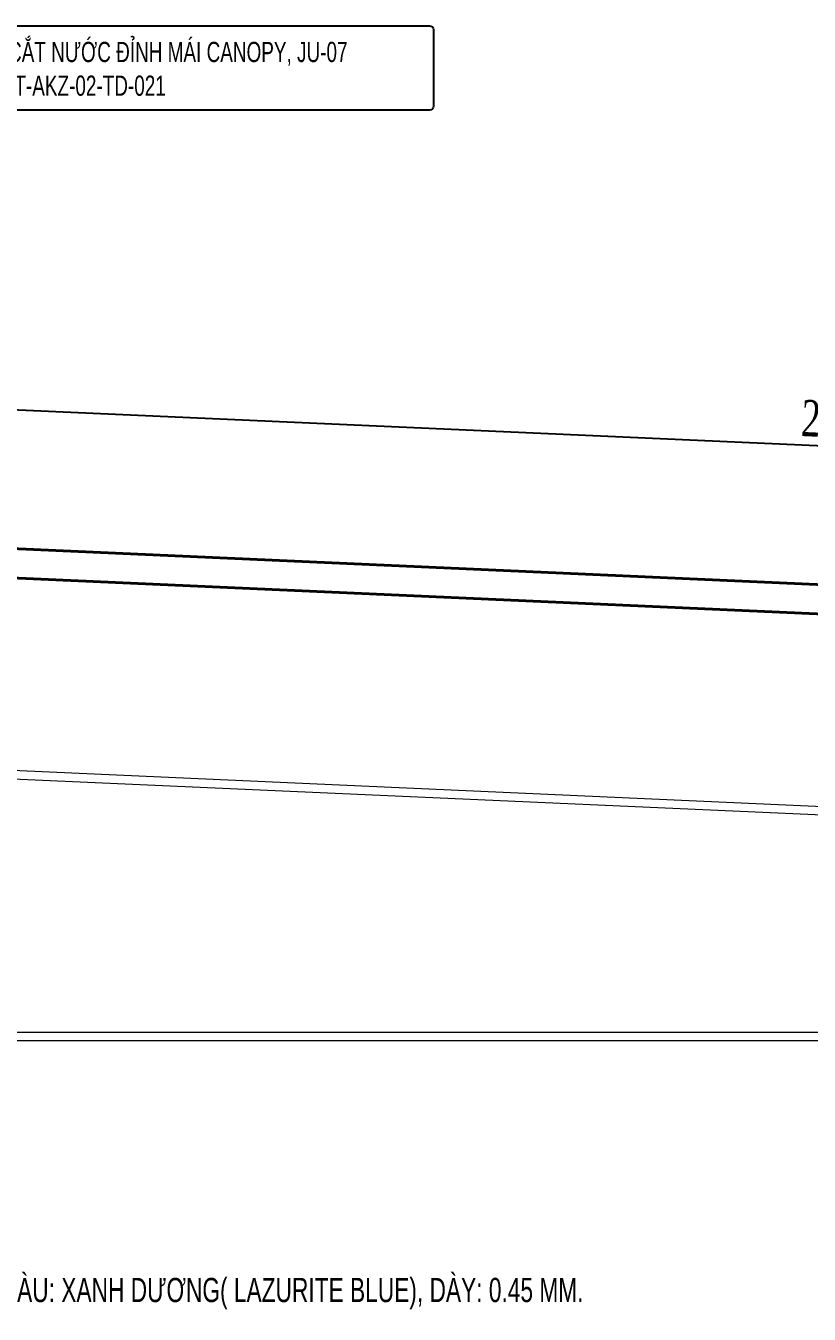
# Model space of a CAD drawing. Header units: inches. Extents: x 340055 to 349452, y -34649 to -30845.
# Drawn here: x 347792.8 to 347889.6, y -32634.1 to -32474.7 of the extents above; entities that cross this region are included whole.
import ezdxf

# ---------------------------------------------------------------- set-up
doc = ezdxf.new("R2010")
doc.units = ezdxf.units.IN
doc.header["$MEASUREMENT"] = 0
doc.linetypes.add('XKITLINE00', pattern=[0])
doc.layers.add('3', color=3, linetype='Continuous')
doc.styles.add('ST1', font='times.ttf', dxfattribs={"width": 0.7})
doc.styles.add('ST1H', font='vnshxh.shx', dxfattribs={"width": 0.7})
doc.dimstyles.new('8', dxfattribs={"dimtxt": 4.5, "dimasz": 1.8, "dimexe": 1, "dimexo": 0, "dimgap": 1, "dimtad": 1, "dimdec": 0, "dimlfac": 8, "dimzin": 0, "dimdsep": 46, "dimtxsty": 'ST1', "dimblk": 'OBLIQUE', "dimcen": 1, "dimdle": 1, "dimclrd": 8, "dimclre": 8, "dimclrt": 3, "dimadec": 0, "dimazin": 0, "dimtfac": 1, "dimtdec": 0, "dimtix": 1, "dimtmove": 1, "dimatfit": 3, "dimfxl": 0, "dimtolj": 1, "dimtzin": 0, "dimlwd": -1, "dimlwe": -1, "dimarcsym": 0})

# ---------------------------------------------------------------- blocks, each defined once
blk = doc.blocks.new('_Oblique')
at = {"color": 0, "linetype": 'ByBlock', "lineweight": -2}
blk.add_line((-0.5, -0.5), (0.5, 0.5), dxfattribs=at)
blk = doc.blocks.new('*D528')
at = {"color": 8, "linetype": 'Continuous', "transparency": 16777216}
for p, q in [((347736.4018679941, -32536.88878188689), (347737.2109550211, -32518.77081211396)), ((347736.167338494, -32519.72520435209), (348050.3804457628, -32533.75689509869)), ((348048.6169664977, -32550.83124834444), (348049.4260535247, -32532.71327857151))]:
    blk.add_line(p, q, dxfattribs=at)
at = {"layer": 'Defpoints', "color": 0, "transparency": 16777216}
for p in [(348049.3814413802, -32533.71228295416), (347736.4018679941, -32536.88878188689), (348048.6169664977, -32550.83124834444)]:
    blk.add_point(p, dxfattribs=at)
at = {"color": 8, "transparency": 16777216, "xscale": 1.8, "yscale": 1.8, "zscale": 1.8}
for p, rotation in [((347737.1663428766, -32519.76981649661), 177.4430637708911), ((348049.3814413802, -32533.71228295416), 357.4430637708911)]:
    blk.add_blockref('_Oblique', p, dxfattribs=dict(at, rotation=rotation))
at = {"color": 3, "transparency": 16777216, "insert": (347893.4206184804, -32523.45539129528), "char_height": 4.5, "attachment_point": 5, "rotation": 357.4430637708911, "style": 'ST1'}
blk.add_mtext('\\A1;2500', dxfattribs=at)
blk = doc.blocks.new('*D529')
at = {"color": 8, "linetype": 'Continuous', "transparency": 16777216}
blk.add_arc((348119.0668116505, -32582.48513429458), 11.93036759489013, 177.4461271305992, 269.9999999999086, dxfattribs=at)
at = {"layer": 'Defpoints', "color": 0, "transparency": 16777216}
for p in [(347698.6472525231, -32563.73314673887), (348119.0668116505, -32581.48414007356), (348119.0668116505, -32582.48513429458), (348108.5621382971, -32588.14070753579), (348119.0668116505, -32600.23314683919)]:
    blk.add_point(p, dxfattribs=at)
at = {"color": 8, "transparency": 16777216, "xscale": 1.8, "yscale": 1.8, "zscale": 1.8}
for p, rotation in [((348107.148293697, -32581.95353224259), 87.44612713059917), ((348119.0668116505, -32594.41550188948), 359.9999999999086)]:
    blk.add_blockref('_Oblique', p, dxfattribs=dict(at, rotation=rotation))
at = {"color": 3, "transparency": 16777216, "insert": (348112.8264314376, -32588.45337893895), "char_height": 4.5, "attachment_point": 5, "rotation": 313.72306356529816, "style": 'ST1'}
blk.add_mtext('\\A1;93°', dxfattribs=at)

msp = doc.modelspace()

# ---------------------------------------------------------------- linework, layer by layer
at = {"color": 8, "linetype": 'XKITLINE00', "lineweight": 0}
for p, q in [((347698.647252523, -32563.73314673886), (348119.0668116505, -32582.48513429461)), ((348119.0668116505, -32581.48414007356), (347698.6918112554, -32562.73413997244)), ((348119.0668116505, -32599.23314683932), (347698.6472525189, -32599.23314683932)), ((347698.6472525189, -32600.23314683922), (348119.0668116505, -32600.23314683922))]:
    msp.add_line(p, q, dxfattribs=at)
at = {"layer": '3'}
for p, q in [((348048.611396656, -32550.95612419029), (347736.3925721394, -32537.01349154131)), ((348048.6169664977, -32550.83124834444), (347736.4018679942, -32536.88878188701)), ((348043.2384973961, -32554.21995636133), (347738.0943577435, -32540.59287611429)), ((348043.8727263865, -32554.37336917547), (347738.1886435859, -32540.72220582642))]:
    msp.add_line(p, q, dxfattribs=at)

# ---------------------------------------------------------------- texts
at = {"layer": '3', "attachment_point": 4, "style": 'ST1H', "bg_fill": 2}
for s, insert, char_height in [('\\A1;CHI TIÕT: ke c¾t n\xadíc ®Ønh m¸i canopy, ju-07\\PXEM b.VÏ: CPT-AKZ-02-TD-021 ', (347775.7500465924, -32480.05201865314), 2.5), ('\\A1;ke V¸ KÌO CANOPY: \\Pt«n CLEAR COLORBOND, mµu: Xanh d\xad¬ng( Lazurite blue), dµy: 0.45 mm.', (347752.8398696797, -32629.04725803385), 3)]:
    msp.add_mtext(s, dxfattribs=dict(at, insert=insert, char_height=char_height))

# ---------------------------------------------------------------- dimensions: what is measured, and where the dimension line sits
at = {"color": 8}
dim = msp.add_aligned_dim(p1=(347736.4018679942, -32536.88878188689), p2=(348048.6169664977, -32550.83124834444), distance=17.136026315327676, dimstyle='8', dxfattribs=at)
dim.commit()
dim.dimension.update_dxf_attribs({"geometry": '*D528', "text_midpoint": (347893.4206184804, -32523.45539129528)})
dim = msp.add_angular_dim_2l(base=(348108.5621382971, -32588.14070753579), line1=((348119.0668116505, -32581.48414007356), (348119.0668116505, -32600.23314683922)), line2=((347698.647252523, -32563.73314673886), (348119.0668116505, -32582.48513429461)), dimstyle='8', dxfattribs=at)
dim.commit()
dim.dimension.update_dxf_attribs({"geometry": '*D529', "text_midpoint": (348112.8264314376, -32588.45337893895)})

# ---------------------------------------------------------------- next in the draw order: linework, layer by layer
at = {"color": 240, "true_color": 0xf90627}
msp.add_lwpolyline([(347774.0060189298, -32474.70986883195), (347842.6901703091, -32474.70986883194, -0.414213562373095), (347843.1901703091, -32475.20986883194), (347843.1901703092, -32484.64457444523, -0.4142135623744628), (347842.6901703092, -32485.14457444523), (347774.0060189297, -32485.14457444523, -0.414213562373095), (347773.5060189297, -32484.64457444523), (347773.5060189298, -32475.20986883195, -0.4142135623717274)], format="xyb", close=True, dxfattribs=at)

doc.saveas('drawing.dxf')
